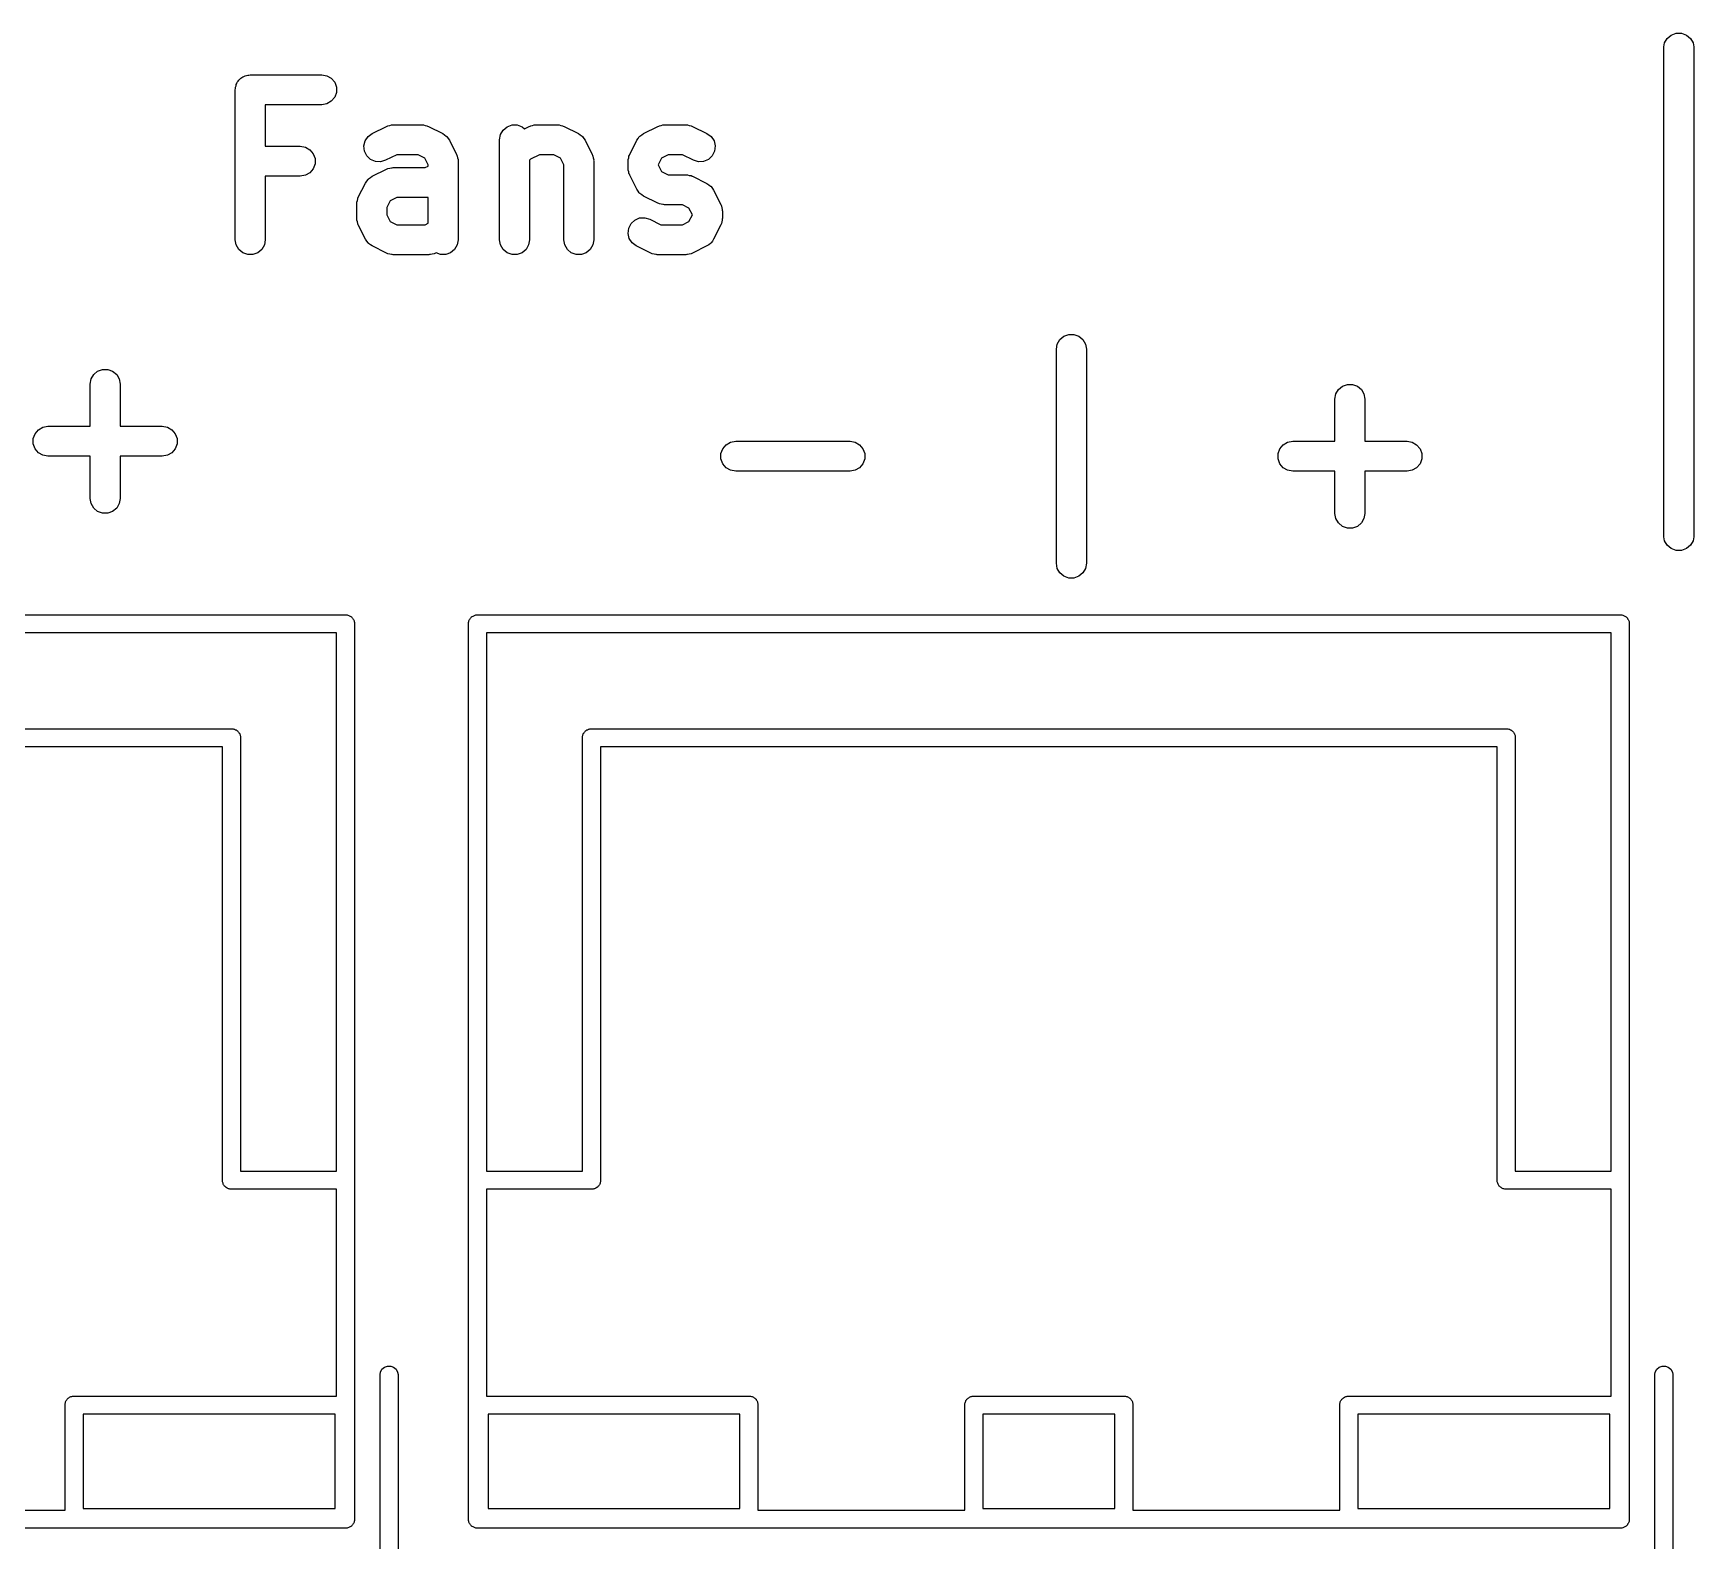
# Model space of a CAD drawing. Extents: x 100.8 to 195, y -113.5 to -35.1.
# Drawn here: x 147.88 to 158.95, y -45.2 to -35.15 of the extents above; entities that cross this region are included whole.
import ezdxf

# ---------------------------------------------------------------- set-up
doc = ezdxf.new("R2010")
doc.units = 0
doc.header["$MEASUREMENT"] = 0
doc.layers.add('BLACK', color=7, linetype='CONTINUOUS')

msp = doc.modelspace()

# ---------------------------------------------------------------- linework, layer by layer
at = {"layer": 'BLACK', "linetype": 'CONTINUOUS'}
for p, q in [((158.755, -35.2153), (158.772, -35.1847)), ((158.772, -35.1847), (158.799, -35.1621)), ((158.799, -35.1621), (158.832, -35.15)), ((158.832, -35.15), (158.868, -35.15)), ((158.868, -35.15), (158.901, -35.1621)), ((158.901, -35.1621), (158.928, -35.1847)), ((158.928, -35.1847), (158.945, -35.2153)), ((158.75, -35.2413), (158.755, -35.2153)), ((158.75, -38.5087), (158.75, -35.2413)), ((158.945, -35.2153), (158.95, -35.2413)), ((158.95, -35.2413), (158.95, -38.5087)), ((149.291, -35.4334), (149.299, -35.4319)), ((149.299, -35.4319), (149.308, -35.4289)), ((149.308, -35.4289), (149.316, -35.4289)), ((149.316, -35.4289), (149.325, -35.4274)), ((149.325, -35.4274), (149.801, -35.4274)), ((149.801, -35.4274), (149.835, -35.4334)), ((149.225, -35.5274), (149.227, -35.5188)), ((149.225, -36.5274), (149.225, -35.5274)), ((149.227, -35.51), (149.23, -35.5018)), ((149.227, -35.5188), (149.227, -35.51)), ((149.23, -35.5018), (149.231, -35.4932)), ((149.231, -35.4932), (149.235, -35.4856)), ((149.235, -35.4856), (149.238, -35.4774)), ((149.238, -35.4774), (149.244, -35.4707)), ((149.244, -35.4707), (149.248, -35.4631)), ((149.248, -35.4631), (149.255, -35.4575)), ((149.255, -35.4575), (149.261, -35.4508)), ((149.261, -35.4508), (149.268, -35.4464)), ((149.268, -35.4464), (149.275, -35.4408)), ((149.275, -35.4408), (149.283, -35.4378)), ((149.283, -35.4378), (149.291, -35.4334)), ((149.835, -35.4334), (149.865, -35.4508)), ((149.865, -35.4508), (149.888, -35.4774)), ((149.888, -35.4774), (149.9, -35.51)), ((149.9, -35.51), (149.9, -35.5447)), ((149.801, -35.6274), (149.425, -35.6274)), ((149.425, -35.6274), (149.425, -35.9036)), ((149.835, -35.6213), (149.801, -35.6274)), ((149.865, -35.604), (149.835, -35.6213)), ((149.888, -35.5774), (149.865, -35.604)), ((149.9, -35.5447), (149.888, -35.5774)), ((150.255, -35.7647), (150.266, -35.7614)), ((150.266, -35.7614), (150.272, -35.7617)), ((150.272, -35.7617), (150.277, -35.7607)), ((150.277, -35.7607), (150.468, -35.7607)), ((150.468, -35.7607), (150.474, -35.7617)), ((150.474, -35.7617), (150.479, -35.7614)), ((150.479, -35.7614), (150.491, -35.7647)), ((151.037, -35.7741), (151.07, -35.7622)), ((151.07, -35.7622), (151.104, -35.7622)), ((151.104, -35.7622), (151.137, -35.7741)), ((151.207, -35.7647), (151.218, -35.7614)), ((151.218, -35.7614), (151.224, -35.7617)), ((151.224, -35.7617), (151.23, -35.7607)), ((151.23, -35.7607), (151.373, -35.7607)), ((151.373, -35.7607), (151.378, -35.7617)), ((151.378, -35.7617), (151.384, -35.7614)), ((151.384, -35.7614), (151.395, -35.7647)), ((152.064, -35.7647), (152.075, -35.7614)), ((152.075, -35.7614), (152.081, -35.7617)), ((152.081, -35.7617), (152.087, -35.7607)), ((152.087, -35.7607), (152.23, -35.7607)), ((152.23, -35.7607), (152.235, -35.7617)), ((152.235, -35.7617), (152.241, -35.7614)), ((152.241, -35.7614), (152.252, -35.7647)), ((150.082, -35.9023), (150.09, -35.8686)), ((150.09, -35.8686), (150.11, -35.8396)), ((150.11, -35.8396), (150.137, -35.8189)), ((150.137, -35.8189), (150.233, -35.7713)), ((150.233, -35.7713), (150.238, -35.7696)), ((150.238, -35.7696), (150.243, -35.7667)), ((150.243, -35.7667), (150.255, -35.7647)), ((150.491, -35.7647), (150.502, -35.7667)), ((150.502, -35.7667), (150.507, -35.7696)), ((150.507, -35.7696), (150.513, -35.7713)), ((150.513, -35.7713), (150.608, -35.8189)), ((150.608, -35.8189), (150.62, -35.8276)), ((150.62, -35.8276), (150.632, -35.8357)), ((150.632, -35.8357), (150.633, -35.8379)), ((150.633, -35.8379), (150.636, -35.8396)), ((150.636, -35.8396), (150.644, -35.8518)), ((150.644, -35.8518), (150.653, -35.8636)), ((150.653, -35.8636), (150.7, -35.9588)), ((150.987, -35.8607), (150.993, -35.8265)), ((150.987, -36.5274), (150.987, -35.8607)), ((150.993, -35.8265), (151.01, -35.7964)), ((151.01, -35.7964), (151.037, -35.7741)), ((151.137, -35.7741), (151.153, -35.7874)), ((151.153, -35.7874), (151.185, -35.7713)), ((151.185, -35.7713), (151.191, -35.7696)), ((151.191, -35.7696), (151.196, -35.7667)), ((151.196, -35.7667), (151.207, -35.7647)), ((151.395, -35.7647), (151.407, -35.7667)), ((151.407, -35.7667), (151.412, -35.7696)), ((151.412, -35.7696), (151.417, -35.7713)), ((151.417, -35.7713), (151.513, -35.8189)), ((151.513, -35.8189), (151.524, -35.8276)), ((151.524, -35.8276), (151.537, -35.8357)), ((151.537, -35.8357), (151.538, -35.8379)), ((151.538, -35.8379), (151.54, -35.8396)), ((151.54, -35.8396), (151.549, -35.8518)), ((151.549, -35.8518), (151.557, -35.8636)), ((151.557, -35.8636), (151.605, -35.9588)), ((151.855, -35.9588), (151.902, -35.8636)), ((151.902, -35.8636), (151.911, -35.8518)), ((151.911, -35.8518), (151.919, -35.8396)), ((151.919, -35.8396), (151.921, -35.8379)), ((151.921, -35.8379), (151.923, -35.8357)), ((151.923, -35.8357), (151.935, -35.8276)), ((151.935, -35.8276), (151.947, -35.8189)), ((151.947, -35.8189), (152.042, -35.7713)), ((152.042, -35.7713), (152.048, -35.7696)), ((152.048, -35.7696), (152.053, -35.7667)), ((152.053, -35.7667), (152.064, -35.7647)), ((152.252, -35.7647), (152.264, -35.7667)), ((152.264, -35.7667), (152.269, -35.7696)), ((152.269, -35.7696), (152.274, -35.7713)), ((152.274, -35.7713), (152.37, -35.8189)), ((152.37, -35.8189), (152.398, -35.8396)), ((152.398, -35.8396), (152.417, -35.8686)), ((152.417, -35.8686), (152.425, -35.9023)), ((149.425, -35.9036), (149.658, -35.9036)), ((149.658, -35.9036), (149.693, -35.9096)), ((149.693, -35.9096), (149.723, -35.927)), ((149.723, -35.927), (149.745, -35.9536)), ((149.745, -35.9536), (149.757, -35.9862)), ((150.086, -35.9368), (150.082, -35.9023)), ((150.102, -35.9679), (150.086, -35.9368)), ((150.127, -35.9918), (150.102, -35.9679)), ((150.301, -35.9607), (150.227, -35.9978)), ((150.444, -35.9607), (150.301, -35.9607)), ((150.489, -35.9829), (150.444, -35.9607)), ((150.511, -36.0272), (150.489, -35.9829)), ((150.7, -35.9588), (150.702, -35.9644)), ((150.702, -35.9644), (150.705, -35.9694)), ((150.705, -35.9694), (150.707, -35.9809)), ((150.707, -35.9809), (150.71, -35.9921)), ((151.253, -35.9607), (151.194, -35.9905)), ((151.349, -35.9607), (151.253, -35.9607)), ((151.393, -35.9829), (151.349, -35.9607)), ((151.415, -36.0272), (151.393, -35.9829)), ((151.605, -35.9588), (151.607, -35.9644)), ((151.607, -35.9644), (151.609, -35.9694)), ((151.609, -35.9694), (151.611, -35.9809)), ((151.611, -35.9809), (151.615, -35.9921)), ((151.845, -35.9921), (151.848, -35.9809)), ((151.848, -35.9809), (151.85, -35.9694)), ((151.85, -35.9694), (151.853, -35.9644)), ((151.853, -35.9644), (151.855, -35.9588)), ((152.066, -35.9829), (152.044, -36.0272)), ((152.111, -35.9607), (152.066, -35.9829)), ((152.206, -35.9607), (152.111, -35.9607)), ((152.28, -35.9978), (152.206, -35.9607)), ((152.405, -35.9679), (152.38, -35.9918)), ((152.421, -35.9368), (152.405, -35.9679)), ((152.425, -35.9023), (152.421, -35.9368)), ((149.723, -36.0802), (149.693, -36.0975)), ((149.745, -36.0536), (149.723, -36.0802)), ((149.757, -36.0209), (149.745, -36.0536)), ((149.757, -35.9862), (149.757, -36.0209)), ((150.159, -36.0056), (150.127, -35.9918)), ((150.137, -36.1046), (150.233, -36.057)), ((150.194, -36.0077), (150.159, -36.0056)), ((150.227, -35.9978), (150.194, -36.0077)), ((150.233, -36.057), (150.238, -36.0553)), ((150.238, -36.0553), (150.243, -36.0525)), ((150.243, -36.0525), (150.255, -36.0504)), ((150.255, -36.0504), (150.266, -36.0471)), ((150.266, -36.0471), (150.272, -36.0474)), ((150.272, -36.0474), (150.277, -36.0464)), ((150.277, -36.0464), (150.492, -36.0464)), ((150.492, -36.0464), (150.511, -36.037)), ((150.511, -36.037), (150.511, -36.0272)), ((150.71, -35.9921), (150.71, -35.9979)), ((150.71, -35.9979), (150.711, -36.0036)), ((150.711, -36.0036), (150.711, -36.5274)), ((151.194, -35.9905), (151.187, -35.9974)), ((151.187, -35.9974), (151.187, -36.5274)), ((151.415, -36.5274), (151.415, -36.0272)), ((151.615, -35.9921), (151.614, -35.9979)), ((151.614, -35.9979), (151.615, -36.0036)), ((151.615, -36.0036), (151.615, -36.5274)), ((151.844, -36.0036), (151.845, -35.9979)), ((151.844, -36.0512), (151.844, -36.0036)), ((151.845, -36.0569), (151.844, -36.0512)), ((151.845, -35.9979), (151.845, -35.9921)), ((151.845, -36.0626), (151.845, -36.0569)), ((151.848, -36.0739), (151.845, -36.0626)), ((151.85, -36.0854), (151.848, -36.0739)), ((151.853, -36.0904), (151.85, -36.0854)), ((151.855, -36.0959), (151.853, -36.0904)), ((151.902, -36.1911), (151.855, -36.0959)), ((152.044, -36.0272), (152.044, -36.0276)), ((152.044, -36.0276), (152.066, -36.0719)), ((152.066, -36.0719), (152.111, -36.094)), ((152.111, -36.094), (152.23, -36.094)), ((152.23, -36.094), (152.235, -36.095)), ((152.235, -36.095), (152.241, -36.0947)), ((152.241, -36.0947), (152.252, -36.098)), ((152.314, -36.0077), (152.28, -35.9978)), ((152.348, -36.0056), (152.314, -36.0077)), ((152.38, -35.9918), (152.348, -36.0056)), ((149.658, -36.1036), (149.425, -36.1036)), ((149.425, -36.1036), (149.425, -36.5274)), ((149.693, -36.0975), (149.658, -36.1036)), ((150.045, -36.2446), (150.093, -36.1493)), ((150.093, -36.1493), (150.101, -36.1375)), ((150.101, -36.1375), (150.11, -36.1253)), ((150.11, -36.1253), (150.112, -36.1236)), ((150.112, -36.1236), (150.113, -36.1214)), ((150.113, -36.1214), (150.126, -36.1133)), ((150.126, -36.1133), (150.137, -36.1046)), ((151.911, -36.2029), (151.902, -36.1911)), ((151.919, -36.2152), (151.911, -36.2029)), ((152.252, -36.098), (152.264, -36.1001)), ((152.264, -36.1001), (152.269, -36.103)), ((152.269, -36.103), (152.274, -36.1046)), ((152.274, -36.1046), (152.37, -36.1522)), ((152.37, -36.1522), (152.382, -36.161)), ((152.382, -36.161), (152.394, -36.1691)), ((152.394, -36.1691), (152.395, -36.1713)), ((152.395, -36.1713), (152.398, -36.1729)), ((152.398, -36.1729), (152.406, -36.1852)), ((152.406, -36.1852), (152.414, -36.1969)), ((152.414, -36.1969), (152.462, -36.2922)), ((150.035, -36.2779), (150.039, -36.2666)), ((150.036, -36.2836), (150.035, -36.2779)), ((150.035, -36.2893), (150.036, -36.2836)), ((150.035, -36.3845), (150.035, -36.2893)), ((150.039, -36.2666), (150.041, -36.2551)), ((150.041, -36.2551), (150.043, -36.2501)), ((150.043, -36.2501), (150.045, -36.2446)), ((150.257, -36.2686), (150.235, -36.3129)), ((150.235, -36.3129), (150.235, -36.3609)), ((150.301, -36.2464), (150.257, -36.2686)), ((150.511, -36.2464), (150.301, -36.2464)), ((150.511, -36.418), (150.511, -36.2464)), ((151.921, -36.2168), (151.919, -36.2152)), ((151.923, -36.219), (151.921, -36.2168)), ((151.935, -36.2271), (151.923, -36.219)), ((151.947, -36.2359), (151.935, -36.2271)), ((152.042, -36.2835), (151.947, -36.2359)), ((152.048, -36.2851), (152.042, -36.2835)), ((152.053, -36.288), (152.048, -36.2851)), ((152.064, -36.2901), (152.053, -36.288)), ((152.075, -36.2934), (152.064, -36.2901)), ((152.081, -36.293), (152.075, -36.2934)), ((152.087, -36.294), (152.081, -36.293)), ((152.206, -36.294), (152.087, -36.294)), ((152.25, -36.3162), (152.206, -36.294)), ((152.273, -36.3605), (152.25, -36.3162)), ((152.462, -36.2922), (152.464, -36.2977)), ((152.464, -36.2977), (152.467, -36.3027)), ((152.467, -36.3027), (152.469, -36.3142)), ((152.469, -36.3142), (152.472, -36.3255)), ((150.036, -36.3902), (150.035, -36.3845)), ((150.035, -36.396), (150.036, -36.3902)), ((150.039, -36.4072), (150.035, -36.396)), ((150.041, -36.4187), (150.039, -36.4072)), ((150.043, -36.4237), (150.041, -36.4187)), ((150.045, -36.4292), (150.043, -36.4237)), ((150.235, -36.3609), (150.257, -36.4052)), ((150.257, -36.4052), (150.301, -36.4274)), ((150.301, -36.4274), (150.492, -36.4274)), ((150.492, -36.4274), (150.511, -36.418)), ((151.848, -36.4513), (151.864, -36.4202)), ((151.864, -36.4202), (151.889, -36.3963)), ((151.889, -36.3963), (151.921, -36.3825)), ((151.921, -36.3825), (151.955, -36.3804)), ((151.955, -36.3804), (151.989, -36.3903)), ((151.989, -36.3903), (152.063, -36.4274)), ((152.063, -36.4274), (152.206, -36.4274)), ((152.206, -36.4274), (152.25, -36.4052)), ((152.25, -36.4052), (152.273, -36.3609)), ((152.273, -36.3609), (152.273, -36.3605)), ((152.464, -36.4237), (152.462, -36.4292)), ((152.467, -36.4187), (152.464, -36.4237)), ((152.469, -36.4072), (152.467, -36.4187)), ((152.472, -36.396), (152.469, -36.4072)), ((152.472, -36.3255), (152.472, -36.3312)), ((152.472, -36.3312), (152.473, -36.3369)), ((152.473, -36.3845), (152.472, -36.3902)), ((152.472, -36.3902), (152.472, -36.396)), ((152.473, -36.3369), (152.473, -36.3845)), ((149.231, -36.5616), (149.225, -36.5274)), ((149.425, -36.5274), (149.419, -36.5616)), ((150.093, -36.5245), (150.045, -36.4292)), ((150.101, -36.5363), (150.093, -36.5245)), ((150.11, -36.5485), (150.101, -36.5363)), ((150.711, -36.5274), (150.705, -36.5616)), ((150.993, -36.5616), (150.987, -36.5274)), ((151.187, -36.5274), (151.181, -36.5616)), ((151.422, -36.5616), (151.415, -36.5274)), ((151.615, -36.5274), (151.609, -36.5616)), ((151.844, -36.4858), (151.848, -36.4513)), ((151.852, -36.5195), (151.844, -36.4858)), ((151.871, -36.5485), (151.852, -36.5195)), ((152.406, -36.5363), (152.398, -36.5485)), ((152.414, -36.5245), (152.406, -36.5363)), ((152.462, -36.4292), (152.414, -36.5245)), ((149.248, -36.5917), (149.231, -36.5616)), ((149.275, -36.614), (149.248, -36.5917)), ((149.308, -36.6259), (149.275, -36.614)), ((149.342, -36.6259), (149.308, -36.6259)), ((149.375, -36.614), (149.342, -36.6259)), ((149.402, -36.5917), (149.375, -36.614)), ((149.419, -36.5616), (149.402, -36.5917)), ((150.112, -36.5502), (150.11, -36.5485)), ((150.113, -36.5524), (150.112, -36.5502)), ((150.126, -36.5605), (150.113, -36.5524)), ((150.137, -36.5692), (150.126, -36.5605)), ((150.233, -36.6168), (150.137, -36.5692)), ((150.238, -36.6185), (150.233, -36.6168)), ((150.243, -36.6213), (150.238, -36.6185)), ((150.255, -36.6234), (150.243, -36.6213)), ((150.266, -36.6267), (150.255, -36.6234)), ((150.272, -36.6264), (150.266, -36.6267)), ((150.277, -36.6274), (150.272, -36.6264)), ((150.515, -36.6274), (150.277, -36.6274)), ((150.521, -36.6264), (150.515, -36.6274)), ((150.527, -36.6267), (150.521, -36.6264)), ((150.538, -36.6234), (150.527, -36.6267)), ((150.55, -36.6213), (150.538, -36.6234)), ((150.555, -36.6185), (150.55, -36.6213)), ((150.56, -36.6168), (150.555, -36.6185)), ((150.564, -36.6151), (150.56, -36.6168)), ((150.593, -36.6259), (150.564, -36.6151)), ((150.628, -36.6259), (150.593, -36.6259)), ((150.661, -36.614), (150.628, -36.6259)), ((150.687, -36.5917), (150.661, -36.614)), ((150.705, -36.5616), (150.687, -36.5917)), ((151.01, -36.5917), (150.993, -36.5616)), ((151.037, -36.614), (151.01, -36.5917)), ((151.07, -36.6259), (151.037, -36.614)), ((151.104, -36.6259), (151.07, -36.6259)), ((151.137, -36.614), (151.104, -36.6259)), ((151.164, -36.5917), (151.137, -36.614)), ((151.181, -36.5616), (151.164, -36.5917)), ((151.439, -36.5917), (151.422, -36.5616)), ((151.465, -36.614), (151.439, -36.5917)), ((151.498, -36.6259), (151.465, -36.614)), ((151.533, -36.6259), (151.498, -36.6259)), ((151.565, -36.614), (151.533, -36.6259)), ((151.592, -36.5917), (151.565, -36.614)), ((151.609, -36.5616), (151.592, -36.5917)), ((151.899, -36.5692), (151.871, -36.5485)), ((151.995, -36.6168), (151.899, -36.5692)), ((152, -36.6185), (151.995, -36.6168)), ((152.005, -36.6213), (152, -36.6185)), ((152.017, -36.6234), (152.005, -36.6213)), ((152.028, -36.6267), (152.017, -36.6234)), ((152.034, -36.6264), (152.028, -36.6267)), ((152.039, -36.6274), (152.034, -36.6264)), ((152.23, -36.6274), (152.039, -36.6274)), ((152.235, -36.6264), (152.23, -36.6274)), ((152.241, -36.6267), (152.235, -36.6264)), ((152.252, -36.6234), (152.241, -36.6267)), ((152.264, -36.6213), (152.252, -36.6234)), ((152.269, -36.6185), (152.264, -36.6213)), ((152.274, -36.6168), (152.269, -36.6185)), ((152.37, -36.5692), (152.274, -36.6168)), ((152.382, -36.5605), (152.37, -36.5692)), ((152.394, -36.5524), (152.382, -36.5605)), ((152.395, -36.5502), (152.394, -36.5524)), ((152.398, -36.5485), (152.395, -36.5502)), ((154.706, -37.2229), (154.723, -37.1929)), ((154.723, -37.1929), (154.75, -37.1705)), ((154.75, -37.1705), (154.783, -37.1587)), ((154.783, -37.1587), (154.817, -37.1587)), ((154.817, -37.1587), (154.85, -37.1705)), ((154.85, -37.1705), (154.877, -37.1929)), ((154.877, -37.1929), (154.894, -37.2229)), ((154.7, -37.2571), (154.706, -37.2229)), ((154.7, -38.6857), (154.7, -37.2571)), ((154.894, -37.2229), (154.9, -37.2571)), ((154.9, -37.2571), (154.9, -38.6857)), ((148.281, -37.4262), (148.307, -37.4039)), ((148.307, -37.4039), (148.34, -37.392)), ((148.34, -37.392), (148.375, -37.392)), ((148.375, -37.392), (148.407, -37.4039)), ((148.407, -37.4039), (148.434, -37.4262)), ((148.257, -37.4905), (148.263, -37.4563)), ((148.257, -37.7714), (148.257, -37.4905)), ((148.263, -37.4563), (148.281, -37.4262)), ((148.434, -37.4262), (148.451, -37.4563)), ((148.451, -37.4563), (148.457, -37.4905)), ((148.457, -37.4905), (148.457, -37.7714)), ((156.563, -37.5563), (156.581, -37.5262)), ((156.581, -37.5262), (156.607, -37.5039)), ((156.607, -37.5039), (156.64, -37.492)), ((156.64, -37.492), (156.675, -37.492)), ((156.675, -37.492), (156.707, -37.5039)), ((156.707, -37.5039), (156.734, -37.5262)), ((156.734, -37.5262), (156.751, -37.5563)), ((156.557, -37.5905), (156.563, -37.5563)), ((156.557, -37.8714), (156.557, -37.5905)), ((156.751, -37.5563), (156.757, -37.5905)), ((156.757, -37.5905), (156.757, -37.8714)), ((147.878, -37.8541), (147.89, -37.8214)), ((147.878, -37.8888), (147.878, -37.8541)), ((147.89, -37.8214), (147.912, -37.7948)), ((147.912, -37.7948), (147.942, -37.7775)), ((147.942, -37.7775), (147.976, -37.7714)), ((147.976, -37.7714), (148.257, -37.7714)), ((148.457, -37.7714), (148.738, -37.7714)), ((148.738, -37.7714), (148.772, -37.7775)), ((148.772, -37.7775), (148.802, -37.7948)), ((148.802, -37.7948), (148.825, -37.8214)), ((148.825, -37.8214), (148.837, -37.8541)), ((148.837, -37.8541), (148.837, -37.8888)), ((147.89, -37.9214), (147.878, -37.8888)), ((147.912, -37.948), (147.89, -37.9214)), ((147.942, -37.9654), (147.912, -37.948)), ((147.976, -37.9714), (147.942, -37.9654)), ((148.257, -37.9714), (147.976, -37.9714)), ((148.257, -38.2524), (148.257, -37.9714)), ((148.738, -37.9714), (148.457, -37.9714)), ((148.457, -37.9714), (148.457, -38.2524)), ((148.772, -37.9654), (148.738, -37.9714)), ((148.802, -37.948), (148.772, -37.9654)), ((148.825, -37.9214), (148.802, -37.948)), ((148.837, -37.8888), (148.825, -37.9214)), ((152.463, -37.9541), (152.475, -37.9214)), ((152.463, -37.9888), (152.463, -37.9541)), ((152.475, -37.9214), (152.498, -37.8948)), ((152.498, -37.8948), (152.528, -37.8775)), ((152.528, -37.8775), (152.562, -37.8714)), ((152.562, -37.8714), (153.324, -37.8714)), ((153.324, -37.8714), (153.358, -37.8775)), ((153.358, -37.8775), (153.388, -37.8948)), ((153.388, -37.8948), (153.41, -37.9214)), ((153.41, -37.9214), (153.422, -37.9541)), ((153.422, -37.9541), (153.422, -37.9888)), ((156.178, -37.9541), (156.19, -37.9214)), ((156.178, -37.9888), (156.178, -37.9541)), ((156.19, -37.9214), (156.212, -37.8948)), ((156.212, -37.8948), (156.242, -37.8775)), ((156.242, -37.8775), (156.276, -37.8714)), ((156.276, -37.8714), (156.557, -37.8714)), ((156.757, -37.8714), (157.038, -37.8714)), ((157.038, -37.8714), (157.072, -37.8775)), ((157.072, -37.8775), (157.102, -37.8948)), ((157.102, -37.8948), (157.125, -37.9214)), ((157.125, -37.9214), (157.137, -37.9541)), ((157.137, -37.9541), (157.137, -37.9888)), ((152.475, -38.0214), (152.463, -37.9888)), ((152.498, -38.048), (152.475, -38.0214)), ((152.528, -38.0654), (152.498, -38.048)), ((152.562, -38.0714), (152.528, -38.0654)), ((153.324, -38.0714), (152.562, -38.0714)), ((153.358, -38.0654), (153.324, -38.0714)), ((153.388, -38.048), (153.358, -38.0654)), ((153.41, -38.0214), (153.388, -38.048)), ((153.422, -37.9888), (153.41, -38.0214)), ((156.19, -38.0214), (156.178, -37.9888)), ((156.212, -38.048), (156.19, -38.0214)), ((156.242, -38.0654), (156.212, -38.048)), ((156.276, -38.0714), (156.242, -38.0654)), ((156.557, -38.0714), (156.276, -38.0714)), ((156.557, -38.3524), (156.557, -38.0714)), ((157.038, -38.0714), (156.757, -38.0714)), ((156.757, -38.0714), (156.757, -38.3524)), ((157.072, -38.0654), (157.038, -38.0714)), ((157.102, -38.048), (157.072, -38.0654)), ((157.125, -38.0214), (157.102, -38.048)), ((157.137, -37.9888), (157.125, -38.0214)), ((148.263, -38.2866), (148.257, -38.2524)), ((148.281, -38.3167), (148.263, -38.2866)), ((148.451, -38.2866), (148.434, -38.3167)), ((148.457, -38.2524), (148.451, -38.2866)), ((148.307, -38.339), (148.281, -38.3167)), ((148.34, -38.3509), (148.307, -38.339)), ((148.375, -38.3509), (148.34, -38.3509)), ((148.407, -38.339), (148.375, -38.3509)), ((148.434, -38.3167), (148.407, -38.339)), ((156.563, -38.3866), (156.557, -38.3524)), ((156.581, -38.4167), (156.563, -38.3866)), ((156.607, -38.439), (156.581, -38.4167)), ((156.734, -38.4167), (156.707, -38.439)), ((156.751, -38.3866), (156.734, -38.4167)), ((156.757, -38.3524), (156.751, -38.3866)), ((156.64, -38.4509), (156.607, -38.439)), ((156.675, -38.4509), (156.64, -38.4509)), ((156.707, -38.439), (156.675, -38.4509)), ((158.755, -38.5347), (158.75, -38.5087)), ((158.95, -38.5087), (158.945, -38.5347)), ((158.772, -38.5653), (158.755, -38.5347)), ((158.799, -38.5879), (158.772, -38.5653)), ((158.832, -38.6), (158.799, -38.5879)), ((158.868, -38.6), (158.832, -38.6)), ((158.901, -38.5879), (158.868, -38.6)), ((158.928, -38.5653), (158.901, -38.5879)), ((158.945, -38.5347), (158.928, -38.5653)), ((154.706, -38.7199), (154.7, -38.6857)), ((154.723, -38.75), (154.706, -38.7199)), ((154.75, -38.7723), (154.723, -38.75)), ((154.877, -38.75), (154.85, -38.7723)), ((154.894, -38.7199), (154.877, -38.75)), ((154.9, -38.6857), (154.894, -38.7199)), ((154.783, -38.7842), (154.75, -38.7723)), ((154.817, -38.7842), (154.783, -38.7842)), ((154.85, -38.7723), (154.817, -38.7842)), ((142.335, -39.03), (149.965, -39.03)), ((149.965, -39.03), (149.971, -39.03)), ((149.965, -39.03), (149.965, -39.03)), ((149.971, -39.03), (149.976, -39.0318)), ((149.976, -39.0318), (149.981, -39.0327)), ((149.981, -39.0327), (149.985, -39.0354)), ((149.985, -39.0354), (149.99, -39.0372)), ((149.99, -39.0372), (149.995, -39.0407)), ((149.995, -39.0407), (149.999, -39.0433)), ((149.999, -39.0433), (150.003, -39.0474)), ((150.003, -39.0474), (150.007, -39.0508)), ((150.007, -39.0508), (150.009, -39.0555)), ((150.009, -39.0555), (150.013, -39.0595)), ((150.013, -39.0595), (150.015, -39.0645)), ((150.015, -39.0645), (150.017, -39.0692)), ((150.017, -39.0692), (150.018, -39.0744)), ((150.018, -39.0744), (150.02, -39.0794)), ((150.02, -39.0794), (150.02, -39.0847)), ((150.02, -39.0847), (150.02, -39.0848)), ((150.02, -39.0848), (150.02, -45.0652)), ((150.78, -39.0794), (150.782, -39.0744)), ((150.78, -39.0847), (150.78, -39.0794)), ((150.78, -39.0848), (150.78, -39.0847)), ((150.78, -45.0494), (150.78, -39.0848)), ((150.782, -39.0744), (150.783, -39.0692)), ((150.783, -39.0692), (150.785, -39.0645)), ((150.785, -39.0645), (150.787, -39.0595)), ((150.787, -39.0595), (150.791, -39.0555)), ((150.791, -39.0555), (150.793, -39.0508)), ((150.793, -39.0508), (150.797, -39.0474)), ((150.797, -39.0474), (150.801, -39.0433)), ((150.801, -39.0433), (150.805, -39.0407)), ((150.805, -39.0407), (150.81, -39.0372)), ((150.81, -39.0372), (150.815, -39.0354)), ((150.815, -39.0354), (150.819, -39.0327)), ((150.819, -39.0327), (150.824, -39.0318)), ((150.824, -39.0318), (150.829, -39.03)), ((150.829, -39.03), (150.835, -39.03)), ((150.835, -39.03), (150.835, -39.03)), ((150.835, -39.03), (158.465, -39.03)), ((158.465, -39.03), (158.471, -39.03)), ((158.465, -39.03), (158.465, -39.03)), ((158.471, -39.03), (158.476, -39.0318)), ((158.476, -39.0318), (158.481, -39.0327)), ((158.481, -39.0327), (158.485, -39.0354)), ((158.485, -39.0354), (158.49, -39.0372)), ((158.49, -39.0372), (158.495, -39.0407)), ((158.495, -39.0407), (158.499, -39.0433)), ((158.499, -39.0433), (158.503, -39.0474)), ((158.503, -39.0474), (158.507, -39.0508)), ((158.507, -39.0508), (158.509, -39.0555)), ((158.509, -39.0555), (158.513, -39.0595)), ((158.513, -39.0595), (158.515, -39.0645)), ((158.515, -39.0645), (158.517, -39.0692)), ((158.517, -39.0692), (158.518, -39.0744)), ((158.518, -39.0744), (158.52, -39.0794)), ((158.52, -39.0794), (158.52, -39.0847)), ((158.52, -39.0847), (158.52, -39.0848)), ((158.52, -39.0848), (158.52, -45.0652)), ((149.9, -39.15), (142.4, -39.15)), ((149.9, -42.74), (149.9, -39.15)), ((158.4, -39.15), (150.9, -39.15)), ((150.9, -39.15), (150.9, -42.74)), ((158.4, -42.74), (158.4, -39.15)), ((143.095, -39.79), (149.205, -39.79)), ((149.205, -39.79), (149.211, -39.79)), ((149.205, -39.79), (149.205, -39.79)), ((149.211, -39.79), (149.216, -39.7918)), ((149.216, -39.7918), (149.221, -39.7927)), ((149.221, -39.7927), (149.225, -39.7954)), ((149.225, -39.7954), (149.23, -39.7972)), ((149.23, -39.7972), (149.235, -39.8007)), ((149.235, -39.8007), (149.239, -39.8033)), ((149.239, -39.8033), (149.243, -39.8074)), ((149.243, -39.8074), (149.247, -39.8108)), ((149.247, -39.8108), (149.249, -39.8155)), ((149.249, -39.8155), (149.253, -39.8195)), ((149.253, -39.8195), (149.255, -39.8245)), ((149.255, -39.8245), (149.257, -39.8292)), ((149.257, -39.8292), (149.258, -39.8344)), ((149.258, -39.8344), (149.26, -39.8394)), ((149.26, -39.8394), (149.26, -39.8447)), ((149.26, -39.8447), (149.26, -39.8448)), ((149.26, -39.8448), (149.26, -42.74)), ((151.54, -39.8394), (151.542, -39.8344)), ((151.54, -39.8448), (151.54, -39.8394)), ((151.54, -42.74), (151.54, -39.8448)), ((151.542, -39.8344), (151.543, -39.8292)), ((151.543, -39.8292), (151.545, -39.8246)), ((151.545, -39.8246), (151.547, -39.8195)), ((151.547, -39.8195), (151.551, -39.8154)), ((151.551, -39.8154), (151.553, -39.8108)), ((151.553, -39.8108), (151.557, -39.8074)), ((151.557, -39.8074), (151.561, -39.8033)), ((151.561, -39.8033), (151.565, -39.8007)), ((151.565, -39.8007), (151.57, -39.7972)), ((151.57, -39.7972), (151.575, -39.7954)), ((151.575, -39.7954), (151.579, -39.7927)), ((151.579, -39.7927), (151.584, -39.7918)), ((151.584, -39.7918), (151.589, -39.79)), ((151.589, -39.79), (151.595, -39.79)), ((151.595, -39.79), (151.595, -39.79)), ((151.595, -39.79), (157.705, -39.79)), ((157.705, -39.79), (157.711, -39.79)), ((157.705, -39.79), (157.705, -39.79)), ((157.711, -39.79), (157.716, -39.7918)), ((157.716, -39.7918), (157.721, -39.7927)), ((157.721, -39.7927), (157.725, -39.7954)), ((157.725, -39.7954), (157.73, -39.7972)), ((157.73, -39.7972), (157.735, -39.8007)), ((157.735, -39.8007), (157.739, -39.8033)), ((157.739, -39.8033), (157.743, -39.8074)), ((157.743, -39.8074), (157.747, -39.8108)), ((157.747, -39.8108), (157.749, -39.8155)), ((157.749, -39.8155), (157.753, -39.8195)), ((157.753, -39.8195), (157.755, -39.8245)), ((157.755, -39.8245), (157.757, -39.8292)), ((157.757, -39.8292), (157.758, -39.8344)), ((157.758, -39.8344), (157.76, -39.8394)), ((157.76, -39.8394), (157.76, -39.8447)), ((157.76, -39.8447), (157.76, -39.8448)), ((157.76, -39.8448), (157.76, -42.74)), ((149.14, -39.91), (143.16, -39.91)), ((149.14, -42.8052), (149.14, -39.91)), ((157.64, -39.91), (151.66, -39.91)), ((151.66, -39.91), (151.66, -42.8052)), ((157.64, -42.8052), (157.64, -39.91)), ((149.14, -42.8053), (149.14, -42.8052)), ((149.14, -42.8106), (149.14, -42.8053)), ((149.142, -42.8156), (149.14, -42.8106)), ((149.143, -42.8208), (149.142, -42.8156)), ((149.145, -42.8255), (149.143, -42.8208)), ((149.147, -42.8305), (149.145, -42.8255)), ((149.151, -42.8345), (149.147, -42.8305)), ((149.153, -42.8392), (149.151, -42.8345)), ((149.157, -42.8426), (149.153, -42.8392)), ((149.161, -42.8467), (149.157, -42.8426)), ((149.165, -42.8493), (149.161, -42.8467)), ((149.17, -42.8528), (149.165, -42.8493)), ((149.26, -42.74), (149.9, -42.74)), ((150.9, -42.74), (151.54, -42.74)), ((151.635, -42.8493), (151.63, -42.8528)), ((151.639, -42.8467), (151.635, -42.8493)), ((151.643, -42.8426), (151.639, -42.8467)), ((151.647, -42.8392), (151.643, -42.8426)), ((151.649, -42.8345), (151.647, -42.8392)), ((151.653, -42.8305), (151.649, -42.8345)), ((151.655, -42.8255), (151.653, -42.8305)), ((151.657, -42.8208), (151.655, -42.8255)), ((151.658, -42.8156), (151.657, -42.8208)), ((151.66, -42.8106), (151.658, -42.8156)), ((151.66, -42.8052), (151.66, -42.8053)), ((151.66, -42.8053), (151.66, -42.8106)), ((157.64, -42.8053), (157.64, -42.8052)), ((157.64, -42.8106), (157.64, -42.8053)), ((157.642, -42.8156), (157.64, -42.8106)), ((157.643, -42.8208), (157.642, -42.8156)), ((157.645, -42.8255), (157.643, -42.8208)), ((157.647, -42.8305), (157.645, -42.8255)), ((157.651, -42.8345), (157.647, -42.8305)), ((157.653, -42.8392), (157.651, -42.8345)), ((157.657, -42.8426), (157.653, -42.8392)), ((157.661, -42.8467), (157.657, -42.8426)), ((157.665, -42.8493), (157.661, -42.8467)), ((157.67, -42.8528), (157.665, -42.8493)), ((157.76, -42.74), (158.4, -42.74)), ((149.175, -42.8546), (149.17, -42.8528)), ((149.179, -42.8573), (149.175, -42.8546)), ((149.184, -42.8582), (149.179, -42.8573)), ((149.189, -42.86), (149.184, -42.8582)), ((149.195, -42.86), (149.189, -42.86)), ((149.9, -42.86), (149.195, -42.86)), ((149.195, -42.86), (149.195, -42.86)), ((149.9, -44.24), (149.9, -42.86)), ((151.605, -42.86), (150.9, -42.86)), ((150.9, -42.86), (150.9, -44.24)), ((151.611, -42.86), (151.605, -42.86)), ((151.605, -42.86), (151.605, -42.86)), ((151.616, -42.8582), (151.611, -42.86)), ((151.621, -42.8573), (151.616, -42.8582)), ((151.625, -42.8546), (151.621, -42.8573)), ((151.63, -42.8528), (151.625, -42.8546)), ((157.675, -42.8546), (157.67, -42.8528)), ((157.679, -42.8573), (157.675, -42.8546)), ((157.684, -42.8582), (157.679, -42.8573)), ((157.689, -42.86), (157.684, -42.8582)), ((157.695, -42.86), (157.689, -42.86)), ((158.4, -42.86), (157.695, -42.86)), ((157.695, -42.86), (157.695, -42.86)), ((158.4, -44.24), (158.4, -42.86)), ((150.193, -44.0792), (150.203, -44.0608)), ((150.203, -44.0608), (150.22, -44.0472)), ((150.22, -44.0472), (150.239, -44.04)), ((150.239, -44.04), (150.261, -44.04)), ((150.261, -44.04), (150.28, -44.0472)), ((150.28, -44.0472), (150.297, -44.0608)), ((150.297, -44.0608), (150.307, -44.0792)), ((158.693, -44.0792), (158.703, -44.0608)), ((158.703, -44.0608), (158.72, -44.0472)), ((158.72, -44.0472), (158.739, -44.04)), ((158.739, -44.04), (158.761, -44.04)), ((158.761, -44.04), (158.78, -44.0472)), ((158.78, -44.0472), (158.797, -44.0608)), ((158.797, -44.0608), (158.807, -44.0792)), ((150.19, -44.0948), (150.193, -44.0792)), ((150.19, -45.29), (150.19, -44.0948)), ((150.307, -44.0792), (150.31, -44.0948)), ((150.31, -44.0948), (150.31, -45.3552)), ((158.69, -44.0948), (158.693, -44.0792)), ((158.69, -45.29), (158.69, -44.0948)), ((158.807, -44.0792), (158.81, -44.0948)), ((158.81, -44.0948), (158.81, -45.3552)), ((148.09, -44.2894), (148.092, -44.2844)), ((148.09, -44.2947), (148.09, -44.2894)), ((148.092, -44.2844), (148.093, -44.2792)), ((148.093, -44.2792), (148.095, -44.2745)), ((148.095, -44.2745), (148.097, -44.2695)), ((148.097, -44.2695), (148.101, -44.2655)), ((148.101, -44.2655), (148.103, -44.2608)), ((148.103, -44.2608), (148.107, -44.2574)), ((148.107, -44.2574), (148.111, -44.2533)), ((148.111, -44.2533), (148.115, -44.2507)), ((148.115, -44.2507), (148.12, -44.2472)), ((148.12, -44.2472), (148.125, -44.2454)), ((148.125, -44.2454), (148.129, -44.2427)), ((148.129, -44.2427), (148.134, -44.2418)), ((148.134, -44.2418), (148.139, -44.24)), ((148.139, -44.24), (148.145, -44.24)), ((148.145, -44.24), (148.145, -44.24)), ((148.145, -44.24), (149.9, -44.24)), ((150.9, -44.24), (152.655, -44.24)), ((152.655, -44.24), (152.655, -44.24)), ((152.655, -44.24), (152.661, -44.24)), ((152.661, -44.24), (152.666, -44.2418)), ((152.666, -44.2418), (152.671, -44.2427)), ((152.671, -44.2427), (152.675, -44.2454)), ((152.675, -44.2454), (152.68, -44.2472)), ((152.68, -44.2472), (152.685, -44.2507)), ((152.685, -44.2507), (152.689, -44.2533)), ((152.689, -44.2533), (152.693, -44.2574)), ((152.693, -44.2574), (152.697, -44.2608)), ((152.697, -44.2608), (152.699, -44.2655)), ((152.699, -44.2655), (152.703, -44.2695)), ((152.703, -44.2695), (152.705, -44.2745)), ((152.705, -44.2745), (152.707, -44.2792)), ((152.707, -44.2792), (152.708, -44.2844)), ((152.708, -44.2844), (152.71, -44.2894)), ((152.71, -44.2894), (152.71, -44.2947)), ((154.09, -44.2894), (154.092, -44.2844)), ((154.09, -44.2947), (154.09, -44.2894)), ((154.092, -44.2844), (154.093, -44.2792)), ((154.093, -44.2792), (154.095, -44.2745)), ((154.095, -44.2745), (154.097, -44.2695)), ((154.097, -44.2695), (154.101, -44.2655)), ((154.101, -44.2655), (154.103, -44.2608)), ((154.103, -44.2608), (154.107, -44.2574)), ((154.107, -44.2574), (154.111, -44.2533)), ((154.111, -44.2533), (154.115, -44.2507)), ((154.115, -44.2507), (154.12, -44.2472)), ((154.12, -44.2472), (154.125, -44.2454)), ((154.125, -44.2454), (154.129, -44.2427)), ((154.129, -44.2427), (154.134, -44.2418)), ((154.134, -44.2418), (154.139, -44.24)), ((154.139, -44.24), (154.145, -44.24)), ((154.145, -44.24), (154.145, -44.24)), ((154.145, -44.24), (155.155, -44.24)), ((155.155, -44.24), (155.155, -44.24)), ((155.155, -44.24), (155.161, -44.24)), ((155.161, -44.24), (155.166, -44.2418)), ((155.166, -44.2418), (155.171, -44.2427)), ((155.171, -44.2427), (155.175, -44.2454)), ((155.175, -44.2454), (155.18, -44.2472)), ((155.18, -44.2472), (155.185, -44.2507)), ((155.185, -44.2507), (155.189, -44.2533)), ((155.189, -44.2533), (155.193, -44.2574)), ((155.193, -44.2574), (155.197, -44.2608)), ((155.197, -44.2608), (155.199, -44.2655)), ((155.199, -44.2655), (155.203, -44.2695)), ((155.203, -44.2695), (155.205, -44.2745)), ((155.205, -44.2745), (155.207, -44.2792)), ((155.207, -44.2792), (155.208, -44.2844)), ((155.208, -44.2844), (155.21, -44.2894)), ((155.21, -44.2894), (155.21, -44.2947)), ((156.59, -44.2894), (156.592, -44.2844)), ((156.59, -44.2947), (156.59, -44.2894)), ((156.592, -44.2844), (156.593, -44.2792)), ((156.593, -44.2792), (156.595, -44.2745)), ((156.595, -44.2745), (156.597, -44.2695)), ((156.597, -44.2695), (156.601, -44.2655)), ((156.601, -44.2655), (156.603, -44.2608)), ((156.603, -44.2608), (156.607, -44.2574)), ((156.607, -44.2574), (156.611, -44.2533)), ((156.611, -44.2533), (156.615, -44.2507)), ((156.615, -44.2507), (156.62, -44.2472)), ((156.62, -44.2472), (156.625, -44.2454)), ((156.625, -44.2454), (156.629, -44.2427)), ((156.629, -44.2427), (156.634, -44.2418)), ((156.634, -44.2418), (156.639, -44.24)), ((156.639, -44.24), (156.645, -44.24)), ((156.645, -44.24), (156.645, -44.24)), ((156.645, -44.24), (158.4, -44.24)), ((148.09, -44.2948), (148.09, -44.2947)), ((148.09, -45), (148.09, -44.2948)), ((148.21, -44.36), (148.21, -44.99)), ((149.89, -44.36), (148.21, -44.36)), ((149.89, -44.99), (149.89, -44.36)), ((150.91, -44.36), (150.91, -44.99)), ((152.59, -44.36), (150.91, -44.36)), ((152.59, -44.99), (152.59, -44.36)), ((152.71, -44.2947), (152.71, -44.2948)), ((152.71, -44.2948), (152.71, -45)), ((154.09, -44.2948), (154.09, -44.2947)), ((154.09, -45), (154.09, -44.2948)), ((154.21, -44.36), (154.21, -44.99)), ((155.09, -44.36), (154.21, -44.36)), ((155.09, -44.99), (155.09, -44.36)), ((155.21, -44.2947), (155.21, -44.2948)), ((155.21, -44.2948), (155.21, -45)), ((156.59, -44.2948), (156.59, -44.2947)), ((156.59, -45), (156.59, -44.2948)), ((156.71, -44.36), (156.71, -44.99)), ((158.39, -44.36), (156.71, -44.36)), ((158.39, -44.99), (158.39, -44.36)), ((146.71, -45), (148.09, -45)), ((148.21, -44.99), (149.89, -44.99)), ((150.78, -45.0706), (150.78, -45.0494)), ((150.91, -44.99), (152.59, -44.99)), ((152.71, -45), (154.09, -45)), ((154.21, -44.99), (155.09, -44.99)), ((155.21, -45), (156.59, -45)), ((156.71, -44.99), (158.39, -44.99)), ((149.965, -45.12), (142.335, -45.12)), ((149.971, -45.12), (149.965, -45.12)), ((149.965, -45.12), (149.965, -45.12)), ((149.976, -45.1182), (149.971, -45.12)), ((149.981, -45.1173), (149.976, -45.1182)), ((149.985, -45.1146), (149.981, -45.1173)), ((149.99, -45.1128), (149.985, -45.1146)), ((149.995, -45.1093), (149.99, -45.1128)), ((149.999, -45.1067), (149.995, -45.1093)), ((150.003, -45.1026), (149.999, -45.1067)), ((150.007, -45.0992), (150.003, -45.1026)), ((150.009, -45.0945), (150.007, -45.0992)), ((150.013, -45.0905), (150.009, -45.0945)), ((150.015, -45.0855), (150.013, -45.0905)), ((150.017, -45.0808), (150.015, -45.0855)), ((150.018, -45.0756), (150.017, -45.0808)), ((150.02, -45.0706), (150.018, -45.0756)), ((150.02, -45.0652), (150.02, -45.0653)), ((150.02, -45.0653), (150.02, -45.0706)), ((150.782, -45.0756), (150.78, -45.0706)), ((150.783, -45.0808), (150.782, -45.0756)), ((150.785, -45.0854), (150.783, -45.0808)), ((150.787, -45.0905), (150.785, -45.0854)), ((150.791, -45.0945), (150.787, -45.0905)), ((150.793, -45.0992), (150.791, -45.0945)), ((150.797, -45.1026), (150.793, -45.0992)), ((150.801, -45.1067), (150.797, -45.1026)), ((150.805, -45.1093), (150.801, -45.1067)), ((150.81, -45.1128), (150.805, -45.1093)), ((150.815, -45.1146), (150.81, -45.1128)), ((150.819, -45.1173), (150.815, -45.1146)), ((150.824, -45.1182), (150.819, -45.1173)), ((150.829, -45.12), (150.824, -45.1182)), ((150.835, -45.12), (150.829, -45.12)), ((158.465, -45.12), (150.835, -45.12)), ((150.835, -45.12), (150.835, -45.12)), ((158.471, -45.12), (158.465, -45.12)), ((158.465, -45.12), (158.465, -45.12)), ((158.476, -45.1182), (158.471, -45.12)), ((158.481, -45.1173), (158.476, -45.1182)), ((158.485, -45.1146), (158.481, -45.1173)), ((158.49, -45.1128), (158.485, -45.1146)), ((158.495, -45.1093), (158.49, -45.1128)), ((158.499, -45.1067), (158.495, -45.1093)), ((158.503, -45.1026), (158.499, -45.1067)), ((158.507, -45.0992), (158.503, -45.1026)), ((158.509, -45.0945), (158.507, -45.0992)), ((158.513, -45.0905), (158.509, -45.0945)), ((158.515, -45.0855), (158.513, -45.0905)), ((158.517, -45.0808), (158.515, -45.0855)), ((158.518, -45.0756), (158.517, -45.0808)), ((158.52, -45.0706), (158.518, -45.0756)), ((158.52, -45.0652), (158.52, -45.0653)), ((158.52, -45.0653), (158.52, -45.0706))]:
    msp.add_line(p, q, dxfattribs=at)

doc.saveas('drawing.dxf')
